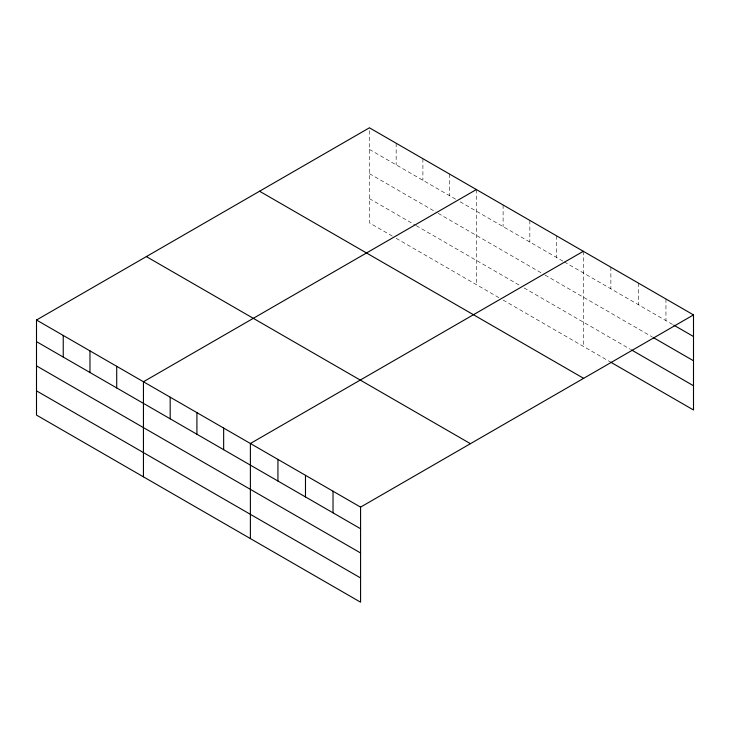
<?xml version="1.0" encoding="UTF-8"?>
<svg xmlns="http://www.w3.org/2000/svg" width="730" height="730" viewBox="0 0 730 730"><rect width="100%" height="100%" fill="white"/><g stroke="black" fill="none" stroke-linecap="round" stroke-linejoin="round"><path stroke-width="0.55" stroke-dasharray="3.65 2.74" d="M392.348 236.109L369.426 222.878L369.426 127.805M369.426 149.422L456.323 199.591M460.137 201.79L563.259 261.331M564.217 261.878L672.841 324.595M369.426 173.658L437.224 212.804M438.173 213.352L544.169 274.544M545.118 275.101L652.182 336.904M369.426 198.642L415.26 225.105M416.219 225.652L520.298 285.74M524.113 287.948L630.538 349.387M396.162 238.318L499.283 297.858M503.107 300.057L610.864 362.272M665.952 298.999L665.952 320.616M638.403 283.103L638.403 304.711M610.864 267.198L610.864 288.815M583.316 251.293L583.316 346.367M556.579 235.854L556.579 257.471M529.843 220.423L529.843 242.031M503.107 204.984L503.107 226.601M476.371 189.544L476.371 284.627M449.634 174.114L449.634 195.731M422.898 158.675L422.898 180.292M396.162 143.244L396.162 164.852"/><path stroke-width="1.09" d="M693.5 314.904L369.426 127.805L36.5 320.014L36.5 415.096L360.574 602.195L360.574 507.122L693.5 314.904L693.5 409.986L610.864 362.272M476.371 189.544L143.445 381.763L143.445 476.836M583.316 251.293L250.39 443.502L250.39 538.585M673.827 325.16L693.5 336.521M653.167 337.479L693.5 360.766M631.523 349.953L693.5 385.741M259.561 191.233L583.635 378.341M146.365 256.586L470.439 443.685M36.5 320.014L360.574 507.122M36.5 341.631L360.574 528.739M36.5 365.876L360.574 552.975M36.5 390.851L360.574 577.95M333.026 491.217L333.026 512.834M305.478 475.312L305.478 496.929M277.938 459.407L277.938 481.024M223.654 428.072L223.654 449.689M196.918 412.632L196.918 434.25M170.181 397.193L170.181 418.81M116.709 366.323L116.709 387.94M89.972 350.893L89.972 372.51M63.236 335.453L63.236 357.07"/></g></svg>
